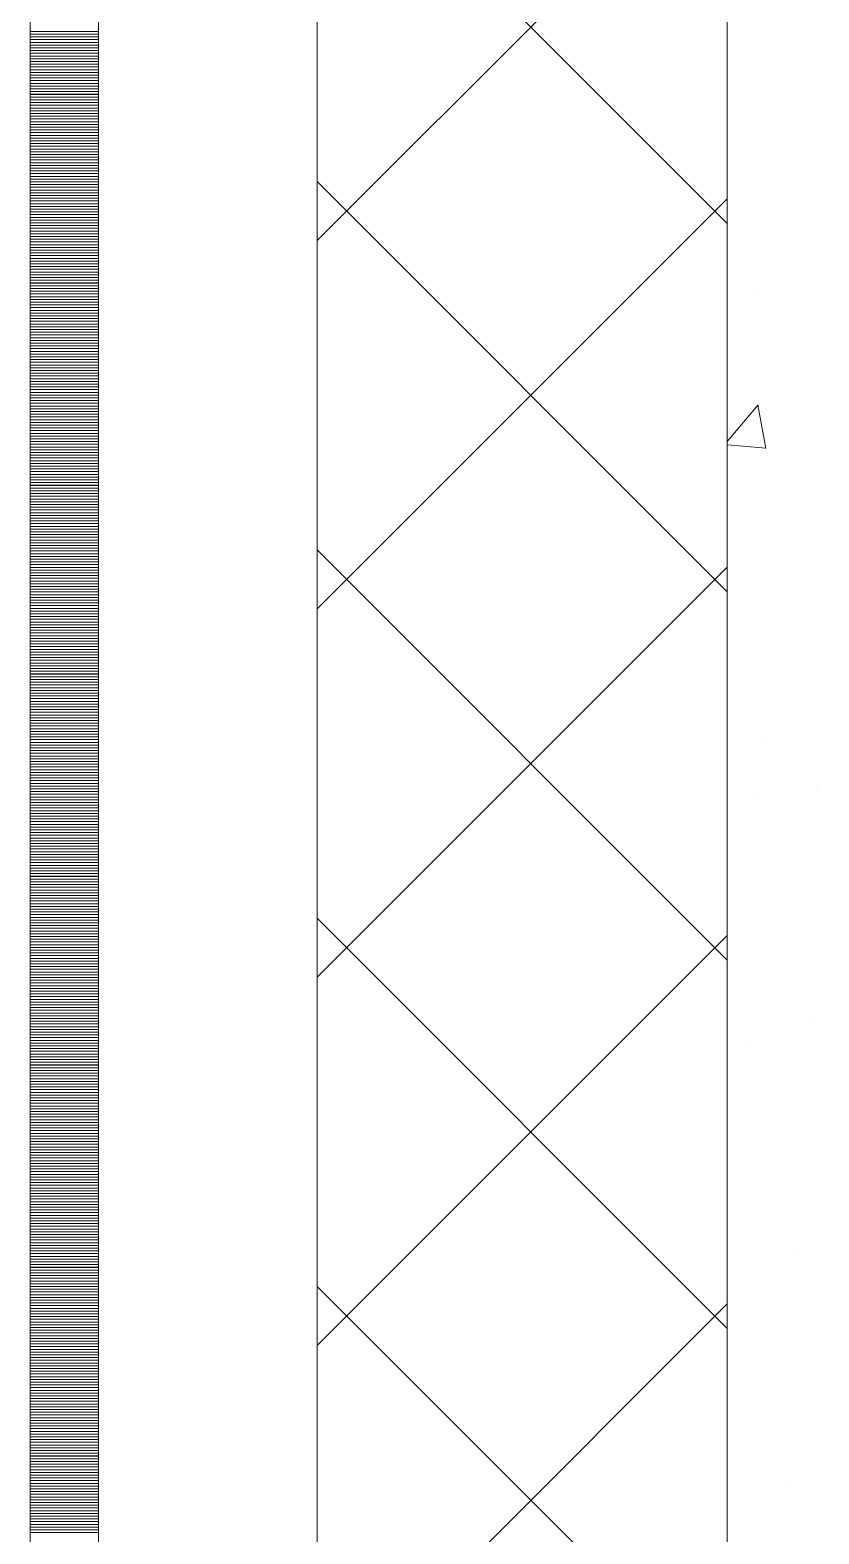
# Model space of a CAD drawing. Header units: millimetres. Extents: x 470010 to 1231400, y -134005 to 421770.
# Drawn here: x 806168 to 806456, y 169714 to 170264 of the extents above; entities that cross this region are included whole.
import ezdxf
from ezdxf.enums import TextEntityAlignment as Align

# ---------------------------------------------------------------- set-up
doc = ezdxf.new("R2010")
doc.units = ezdxf.units.MM
doc.linetypes.add('DASHED', pattern=[19.05, 12.7, -6.35])
doc.layers.get('Defpoints').update_dxf_attribs({"color": 140})
doc.layers.add('АР_Делит', color=120, linetype='Continuous', lineweight=0, plot=False)
for name, color, linetype, lineweight in [('АР_Стены ПЕНОблок', 52, 'Continuous', 20), ('АР_Тонкая', 254, 'Continuous', 5), ('АР_Утеплитель', 31, 'Continuous', 0), ('АР_Штриховка', 8, 'Continuous', 0)]:
    doc.layers.add(name, color=color, linetype=linetype, lineweight=lineweight)
doc.layers.add('РД_Оси_100', color=7, linetype='Continuous', lineweight=0, true_color=0x525252)
doc.styles.add('style1', font='ARIALN.TTF')

# ---------------------------------------------------------------- blocks, each defined once
blk = doc.blocks.new('СОШ_2200_АР_ОСИ_М100_28.05.24')
at = {"layer": 'АР_Делит', "color": 251, "linetype": 'DASHED', "true_color": 0x636466}
blk.add_lwpolyline([(114955, 135155), (114955, -355), (93595.036, -355), (93595.036, 13855), (94145, 13855), (94145, 68320), (66055, 68320), (66055, 13857.73), (83455, 13857.73), (83455, -355), (45245, -355), (45245, 13145), (44695, 13145), (44695, 26755), (45245, 26755), (45245, 68320), (20455, 68320), (20455, 26755), (27955, 26755), (27955, 13145), (-355, 13145), (-355, 100855)], dxfattribs=at)
blk = doc.blocks.new('A$C9108343f')
at = {"layer": 'АР_Стены ПЕНОблок', "color": 18, "linetype": 'Continuous', "lineweight": 20, "true_color": 0x000000}
blk.add_line((140704.09, 313879.49), (140704.09, 237679.49), dxfattribs=at)
at = {"layer": 'АР_Тонкая', "color": 18, "linetype": 'Continuous', "lineweight": 5, "true_color": 0x000000}
for p, q in [((140449.09, 313879.49), (140449.09, 237679.49)), ((140474.09, 313879.49), (140474.09, 237679.49)), ((140474.09, 237679.49), (140474.09, 313879.49)), ((140554.09, 237679.49), (140554.09, 313879.49))]:
    blk.add_line(p, q, dxfattribs=at)
at = {"layer": 'АР_Утеплитель', "color": 18, "linetype": 'Continuous', "lineweight": 0, "true_color": 0x000000}
for p, q in [((140554.09, 313879.49), (140554.09, 237679.49)), ((140704.09, 237679.49), (140704.09, 313879.49))]:
    blk.add_line(p, q, dxfattribs=at)
at = {"layer": 'АР_Штриховка', "color": 18, "linetype": 'Continuous', "lineweight": 0, "true_color": 0x000000}
for p, q in [((140704.09, 270560.04), (140554.09, 270710.04)), ((140554.09, 270553.75), (140704.09, 270703.75)), ((140449.09, 270630.24), (140474.09, 270630.24)), ((140449.09, 270629.24), (140474.09, 270629.24)), ((140449.09, 270628.24), (140474.09, 270628.24)), ((140449.09, 270627.24), (140474.09, 270627.24)), ((140449.09, 270626.24), (140474.09, 270626.24)), ((140449.09, 270625.24), (140474.09, 270625.24)), ((140449.09, 270624.24), (140474.09, 270624.24)), ((140449.09, 270623.24), (140474.09, 270623.24)), ((140449.09, 270622.24), (140474.09, 270622.24)), ((140449.09, 270621.24), (140474.09, 270621.24)), ((140449.09, 270620.24), (140474.09, 270620.24)), ((140449.09, 270619.24), (140474.09, 270619.24)), ((140449.09, 270618.24), (140474.09, 270618.24)), ((140449.09, 270617.24), (140474.09, 270617.24)), ((140449.09, 270616.24), (140474.09, 270616.24)), ((140449.09, 270615.24), (140474.09, 270615.24)), ((140449.09, 270614.24), (140474.09, 270614.24)), ((140449.09, 270613.24), (140474.09, 270613.24)), ((140449.09, 270612.24), (140474.09, 270612.24)), ((140449.09, 270611.24), (140474.09, 270611.24)), ((140449.09, 270610.24), (140474.09, 270610.24)), ((140449.09, 270609.24), (140474.09, 270609.24)), ((140449.09, 270608.24), (140474.09, 270608.24)), ((140449.09, 270607.24), (140474.09, 270607.24)), ((140449.09, 270606.24), (140474.09, 270606.24)), ((140449.09, 270605.24), (140474.09, 270605.24)), ((140449.09, 270604.24), (140474.09, 270604.24)), ((140449.09, 270603.24), (140474.09, 270603.24)), ((140449.09, 270602.24), (140474.09, 270602.24)), ((140449.09, 270601.24), (140474.09, 270601.24)), ((140449.09, 270600.24), (140474.09, 270600.24)), ((140449.09, 270599.24), (140474.09, 270599.24)), ((140449.09, 270598.24), (140474.09, 270598.24)), ((140449.09, 270597.24), (140474.09, 270597.24)), ((140449.09, 270596.24), (140474.09, 270596.24)), ((140449.09, 270595.24), (140474.09, 270595.24)), ((140449.09, 270594.24), (140474.09, 270594.24)), ((140449.09, 270593.24), (140474.09, 270593.24)), ((140449.09, 270592.24), (140474.09, 270592.24)), ((140449.09, 270591.24), (140474.09, 270591.24)), ((140449.09, 270590.24), (140474.09, 270590.24)), ((140449.09, 270589.24), (140474.09, 270589.24)), ((140449.09, 270588.24), (140474.09, 270588.24)), ((140449.09, 270587.24), (140474.09, 270587.24)), ((140449.09, 270586.24), (140474.09, 270586.24)), ((140449.09, 270585.24), (140474.09, 270585.24)), ((140449.09, 270584.24), (140474.09, 270584.24)), ((140449.09, 270583.24), (140474.09, 270583.24)), ((140449.09, 270582.24), (140474.09, 270582.24)), ((140449.09, 270581.24), (140474.09, 270581.24)), ((140449.09, 270580.24), (140474.09, 270580.24)), ((140449.09, 270579.24), (140474.09, 270579.24)), ((140449.09, 270578.24), (140474.09, 270578.24)), ((140449.09, 270577.24), (140474.09, 270577.24)), ((140449.09, 270576.24), (140474.09, 270576.24)), ((140449.09, 270575.24), (140474.09, 270575.24)), ((140449.09, 270574.24), (140474.09, 270574.24)), ((140449.09, 270573.24), (140474.09, 270573.24)), ((140704.09, 270425.34), (140554.09, 270575.34)), ((140449.09, 270572.24), (140474.09, 270572.24)), ((140449.09, 270571.24), (140474.09, 270571.24)), ((140449.09, 270570.24), (140474.09, 270570.24)), ((140449.09, 270569.24), (140474.09, 270569.24)), ((140449.09, 270568.24), (140474.09, 270568.24)), ((140449.09, 270567.24), (140474.09, 270567.24)), ((140554.09, 270419.05), (140704.09, 270569.05)), ((140449.09, 270566.24), (140474.09, 270566.24)), ((140449.09, 270565.24), (140474.09, 270565.24)), ((140449.09, 270564.24), (140474.09, 270564.24)), ((140449.09, 270563.24), (140474.09, 270563.24)), ((140449.09, 270562.24), (140474.09, 270562.24)), ((140449.09, 270561.24), (140474.09, 270561.24)), ((140449.09, 270560.24), (140474.09, 270560.24)), ((140449.09, 270559.24), (140474.09, 270559.24)), ((140449.09, 270558.24), (140474.09, 270558.24)), ((140449.09, 270557.24), (140474.09, 270557.24)), ((140449.09, 270556.24), (140474.09, 270556.24)), ((140449.09, 270555.24), (140474.09, 270555.24)), ((140449.09, 270554.24), (140474.09, 270554.24)), ((140449.09, 270553.24), (140474.09, 270553.24)), ((140449.09, 270552.24), (140474.09, 270552.24)), ((140449.09, 270551.24), (140474.09, 270551.24)), ((140449.09, 270550.24), (140474.09, 270550.24)), ((140449.09, 270549.24), (140474.09, 270549.24)), ((140449.09, 270548.24), (140474.09, 270548.24)), ((140449.09, 270547.24), (140474.09, 270547.24)), ((140449.09, 270546.24), (140474.09, 270546.24)), ((140449.09, 270545.24), (140474.09, 270545.24)), ((140449.09, 270544.24), (140474.09, 270544.24)), ((140449.09, 270543.24), (140474.09, 270543.24)), ((140449.09, 270542.24), (140474.09, 270542.24)), ((140449.09, 270541.24), (140474.09, 270541.24)), ((140449.09, 270540.24), (140474.09, 270540.24)), ((140449.09, 270539.24), (140474.09, 270539.24)), ((140449.09, 270538.24), (140474.09, 270538.24)), ((140449.09, 270537.24), (140474.09, 270537.24)), ((140449.09, 270536.24), (140474.09, 270536.24)), ((140449.09, 270535.24), (140474.09, 270535.24)), ((140449.09, 270534.24), (140474.09, 270534.24)), ((140713.98, 270534.49), (140713.98, 270534.49)), ((140449.09, 270533.24), (140474.09, 270533.24)), ((140449.09, 270532.24), (140474.09, 270532.24)), ((140449.09, 270531.24), (140474.09, 270531.24)), ((140449.09, 270530.24), (140474.09, 270530.24)), ((140449.09, 270529.24), (140474.09, 270529.24)), ((140449.09, 270528.24), (140474.09, 270528.24)), ((140449.09, 270527.24), (140474.09, 270527.24)), ((140449.09, 270526.24), (140474.09, 270526.24)), ((140449.09, 270525.24), (140474.09, 270525.24)), ((140449.09, 270524.24), (140474.09, 270524.24)), ((140449.09, 270523.24), (140474.09, 270523.24)), ((140449.09, 270522.24), (140474.09, 270522.24)), ((140449.09, 270521.24), (140474.09, 270521.24)), ((140449.09, 270520.24), (140474.09, 270520.24)), ((140449.09, 270519.24), (140474.09, 270519.24)), ((140449.09, 270518.24), (140474.09, 270518.24)), ((140449.09, 270517.24), (140474.09, 270517.24)), ((140449.09, 270516.24), (140474.09, 270516.24)), ((140449.09, 270515.24), (140474.09, 270515.24)), ((140449.09, 270514.24), (140474.09, 270514.24)), ((140449.09, 270513.24), (140474.09, 270513.24)), ((140449.09, 270512.24), (140474.09, 270512.24)), ((140449.09, 270511.24), (140474.09, 270511.24)), ((140449.09, 270510.24), (140474.09, 270510.24)), ((140449.09, 270509.24), (140474.09, 270509.24)), ((140449.09, 270508.24), (140474.09, 270508.24)), ((140449.09, 270507.24), (140474.09, 270507.24)), ((140449.09, 270506.24), (140474.09, 270506.24)), ((140449.09, 270505.24), (140474.09, 270505.24)), ((140449.09, 270504.24), (140474.09, 270504.24)), ((140449.09, 270503.24), (140474.09, 270503.24)), ((140449.09, 270502.24), (140474.09, 270502.24)), ((140449.09, 270501.24), (140474.09, 270501.24)), ((140449.09, 270500.24), (140474.09, 270500.24)), ((140449.09, 270499.24), (140474.09, 270499.24)), ((140449.09, 270498.24), (140474.09, 270498.24)), ((140449.09, 270497.24), (140474.09, 270497.24)), ((140449.09, 270496.24), (140474.09, 270496.24)), ((140449.09, 270495.24), (140474.09, 270495.24)), ((140449.09, 270494.24), (140474.09, 270494.24)), ((140449.09, 270493.24), (140474.09, 270493.24)), ((140449.09, 270492.24), (140474.09, 270492.24)), ((140449.09, 270491.24), (140474.09, 270491.24)), ((140449.09, 270490.24), (140474.09, 270490.24)), ((140704.09, 270480.25), (140715.4, 270493.72)), ((140718.16, 270477.76), (140715.22, 270493.68)), ((140449.09, 270489.24), (140474.09, 270489.24)), ((140449.09, 270488.24), (140474.09, 270488.24)), ((140449.09, 270487.24), (140474.09, 270487.24)), ((140449.09, 270486.24), (140474.09, 270486.24)), ((140449.09, 270485.24), (140474.09, 270485.24)), ((140449.09, 270484.24), (140474.09, 270484.24)), ((140449.09, 270483.24), (140474.09, 270483.24)), ((140449.09, 270482.24), (140474.09, 270482.24)), ((140449.09, 270481.24), (140474.09, 270481.24)), ((140449.09, 270480.24), (140474.09, 270480.24)), ((140449.09, 270479.24), (140474.09, 270479.24)), ((140704.09, 270479.04), (140718.33, 270477.79)), ((140449.09, 270478.24), (140474.09, 270478.24)), ((140449.09, 270477.24), (140474.09, 270477.24)), ((140449.09, 270476.24), (140474.09, 270476.24)), ((140449.09, 270475.24), (140474.09, 270475.24)), ((140449.09, 270474.24), (140474.09, 270474.24)), ((140449.09, 270473.24), (140474.09, 270473.24)), ((140449.09, 270472.24), (140474.09, 270472.24)), ((140449.09, 270471.24), (140474.09, 270471.24)), ((140449.09, 270470.24), (140474.09, 270470.24)), ((140449.09, 270469.24), (140474.09, 270469.24)), ((140449.09, 270468.24), (140474.09, 270468.24)), ((140449.09, 270467.24), (140474.09, 270467.24)), ((140449.09, 270466.24), (140474.09, 270466.24)), ((140449.09, 270465.24), (140474.09, 270465.24)), ((140449.09, 270464.24), (140474.09, 270464.24)), ((140449.09, 270463.24), (140474.09, 270463.24)), ((140449.09, 270462.24), (140474.09, 270462.24)), ((140449.09, 270461.24), (140474.09, 270461.24)), ((140449.09, 270460.24), (140474.09, 270460.24)), ((140449.09, 270459.24), (140474.09, 270459.24)), ((140449.09, 270458.24), (140474.09, 270458.24)), ((140449.09, 270457.24), (140474.09, 270457.24)), ((140449.09, 270456.24), (140474.09, 270456.24)), ((140449.09, 270455.24), (140474.09, 270455.24)), ((140449.09, 270454.24), (140474.09, 270454.24)), ((140449.09, 270453.24), (140474.09, 270453.24)), ((140449.09, 270452.24), (140474.09, 270452.24)), ((140449.09, 270451.24), (140474.09, 270451.24)), ((140449.09, 270450.24), (140474.09, 270450.24)), ((140449.09, 270449.24), (140474.09, 270449.24)), ((140449.09, 270448.24), (140474.09, 270448.24)), ((140449.09, 270447.24), (140474.09, 270447.24)), ((140449.09, 270446.24), (140474.09, 270446.24)), ((140449.09, 270445.24), (140474.09, 270445.24)), ((140449.09, 270444.24), (140474.09, 270444.24)), ((140449.09, 270443.24), (140474.09, 270443.24)), ((140449.09, 270442.24), (140474.09, 270442.24)), ((140449.09, 270441.24), (140474.09, 270441.24)), ((140704.09, 270290.63), (140554.09, 270440.63)), ((140449.09, 270440.24), (140474.09, 270440.24)), ((140449.09, 270439.24), (140474.09, 270439.24)), ((140449.09, 270438.24), (140474.09, 270438.24)), ((140449.09, 270437.24), (140474.09, 270437.24)), ((140449.09, 270436.24), (140474.09, 270436.24)), ((140449.09, 270435.24), (140474.09, 270435.24)), ((140449.09, 270434.24), (140474.09, 270434.24)), ((140449.09, 270433.24), (140474.09, 270433.24)), ((140449.09, 270432.24), (140474.09, 270432.24)), ((140449.09, 270431.24), (140474.09, 270431.24)), ((140449.09, 270430.24), (140474.09, 270430.24)), ((140554.09, 270284.35), (140704.09, 270434.35)), ((140449.09, 270429.24), (140474.09, 270429.24)), ((140449.09, 270428.24), (140474.09, 270428.24)), ((140449.09, 270427.24), (140474.09, 270427.24)), ((140449.09, 270426.24), (140474.09, 270426.24)), ((140449.09, 270425.24), (140474.09, 270425.24)), ((140449.09, 270424.24), (140474.09, 270424.24)), ((140449.09, 270423.24), (140474.09, 270423.24)), ((140449.09, 270422.24), (140474.09, 270422.24)), ((140449.09, 270421.24), (140474.09, 270421.24)), ((140449.09, 270420.24), (140474.09, 270420.24)), ((140449.09, 270419.24), (140474.09, 270419.24)), ((140449.09, 270418.24), (140474.09, 270418.24)), ((140449.09, 270417.24), (140474.09, 270417.24)), ((140449.09, 270416.24), (140474.09, 270416.24)), ((140449.09, 270415.24), (140474.09, 270415.24)), ((140449.09, 270414.24), (140474.09, 270414.24)), ((140449.09, 270413.24), (140474.09, 270413.24)), ((140449.09, 270412.24), (140474.09, 270412.24)), ((140449.09, 270411.24), (140474.09, 270411.24)), ((140449.09, 270410.24), (140474.09, 270410.24)), ((140449.09, 270409.24), (140474.09, 270409.24)), ((140449.09, 270408.24), (140474.09, 270408.24)), ((140449.09, 270407.24), (140474.09, 270407.24)), ((140449.09, 270406.24), (140474.09, 270406.24)), ((140449.09, 270405.24), (140474.09, 270405.24)), ((140449.09, 270404.24), (140474.09, 270404.24)), ((140449.09, 270403.24), (140474.09, 270403.24)), ((140449.09, 270402.24), (140474.09, 270402.24)), ((140449.09, 270401.24), (140474.09, 270401.24)), ((140449.09, 270400.24), (140474.09, 270400.24)), ((140449.09, 270399.24), (140474.09, 270399.24)), ((140449.09, 270398.24), (140474.09, 270398.24)), ((140449.09, 270397.24), (140474.09, 270397.24)), ((140449.09, 270396.24), (140474.09, 270396.24)), ((140449.09, 270395.24), (140474.09, 270395.24)), ((140449.09, 270394.24), (140474.09, 270394.24)), ((140449.09, 270393.24), (140474.09, 270393.24)), ((140449.09, 270392.24), (140474.09, 270392.24)), ((140449.09, 270391.24), (140474.09, 270391.24)), ((140449.09, 270390.24), (140474.09, 270390.24)), ((140449.09, 270389.24), (140474.09, 270389.24)), ((140449.09, 270388.24), (140474.09, 270388.24)), ((140449.09, 270387.24), (140474.09, 270387.24)), ((140449.09, 270386.24), (140474.09, 270386.24)), ((140449.09, 270385.24), (140474.09, 270385.24)), ((140449.09, 270384.24), (140474.09, 270384.24)), ((140449.09, 270383.24), (140474.09, 270383.24)), ((140449.09, 270382.24), (140474.09, 270382.24)), ((140449.09, 270381.24), (140474.09, 270381.24)), ((140449.09, 270380.24), (140474.09, 270380.24)), ((140449.09, 270379.24), (140474.09, 270379.24)), ((140449.09, 270378.24), (140474.09, 270378.24)), ((140449.09, 270377.24), (140474.09, 270377.24)), ((140449.09, 270376.24), (140474.09, 270376.24)), ((140449.09, 270375.24), (140474.09, 270375.24)), ((140449.09, 270374.24), (140474.09, 270374.24)), ((140449.09, 270373.24), (140474.09, 270373.24)), ((140449.09, 270372.24), (140474.09, 270372.24)), ((140449.09, 270371.24), (140474.09, 270371.24)), ((140449.09, 270370.24), (140474.09, 270370.24)), ((140449.09, 270369.24), (140474.09, 270369.24)), ((140718.07, 270370.58), (140718.07, 270370.58)), ((140449.09, 270368.24), (140474.09, 270368.24)), ((140449.09, 270367.24), (140474.09, 270367.24)), ((140449.09, 270366.24), (140474.09, 270366.24)), ((140449.09, 270365.24), (140474.09, 270365.24)), ((140449.09, 270364.24), (140474.09, 270364.24)), ((140449.09, 270363.24), (140474.09, 270363.24)), ((140449.09, 270362.24), (140474.09, 270362.24)), ((140449.09, 270361.24), (140474.09, 270361.24)), ((140449.09, 270360.24), (140474.09, 270360.24)), ((140449.09, 270359.24), (140474.09, 270359.24)), ((140449.09, 270358.24), (140474.09, 270358.24)), ((140449.09, 270357.24), (140474.09, 270357.24)), ((140449.09, 270356.24), (140474.09, 270356.24)), ((140449.09, 270355.24), (140474.09, 270355.24)), ((140449.09, 270354.24), (140474.09, 270354.24)), ((140449.09, 270353.24), (140474.09, 270353.24)), ((140736.79, 270353.72), (140736.79, 270353.72)), ((140449.09, 270352.24), (140474.09, 270352.24)), ((140449.09, 270351.24), (140474.09, 270351.24)), ((140449.09, 270350.24), (140474.09, 270350.24)), ((140449.09, 270349.24), (140474.09, 270349.24)), ((140449.09, 270348.24), (140474.09, 270348.24)), ((140449.09, 270347.24), (140474.09, 270347.24)), ((140713.51, 270350.82), (140713.51, 270350.82)), ((140449.09, 270346.24), (140474.09, 270346.24)), ((140449.09, 270345.24), (140474.09, 270345.24)), ((140449.09, 270344.24), (140474.09, 270344.24)), ((140449.09, 270343.24), (140474.09, 270343.24)), ((140449.09, 270342.24), (140474.09, 270342.24)), ((140449.09, 270341.24), (140474.09, 270341.24)), ((140449.09, 270340.24), (140474.09, 270340.24)), ((140449.09, 270339.24), (140474.09, 270339.24)), ((140449.09, 270338.24), (140474.09, 270338.24)), ((140449.09, 270337.24), (140474.09, 270337.24)), ((140449.09, 270336.24), (140474.09, 270336.24)), ((140449.09, 270335.24), (140474.09, 270335.24)), ((140449.09, 270334.24), (140474.09, 270334.24)), ((140449.09, 270333.24), (140474.09, 270333.24)), ((140449.09, 270332.24), (140474.09, 270332.24)), ((140449.09, 270331.24), (140474.09, 270331.24)), ((140449.09, 270330.24), (140474.09, 270330.24)), ((140449.09, 270329.24), (140474.09, 270329.24)), ((140449.09, 270328.24), (140474.09, 270328.24)), ((140449.09, 270327.24), (140474.09, 270327.24)), ((140449.09, 270326.24), (140474.09, 270326.24)), ((140449.09, 270325.24), (140474.09, 270325.24)), ((140449.09, 270324.24), (140474.09, 270324.24)), ((140449.09, 270323.24), (140474.09, 270323.24)), ((140449.09, 270322.24), (140474.09, 270322.24)), ((140449.09, 270321.24), (140474.09, 270321.24)), ((140449.09, 270320.24), (140474.09, 270320.24)), ((140449.09, 270319.24), (140474.09, 270319.24)), ((140449.09, 270318.24), (140474.09, 270318.24)), ((140449.09, 270317.24), (140474.09, 270317.24)), ((140449.09, 270316.24), (140474.09, 270316.24)), ((140449.09, 270315.24), (140474.09, 270315.24)), ((140449.09, 270314.24), (140474.09, 270314.24)), ((140449.09, 270313.24), (140474.09, 270313.24)), ((140449.09, 270312.24), (140474.09, 270312.24)), ((140449.09, 270311.24), (140474.09, 270311.24)), ((140449.09, 270310.24), (140474.09, 270310.24)), ((140449.09, 270309.24), (140474.09, 270309.24)), ((140449.09, 270308.24), (140474.09, 270308.24)), ((140449.09, 270307.24), (140474.09, 270307.24)), ((140449.09, 270306.24), (140474.09, 270306.24)), ((140449.09, 270305.24), (140474.09, 270305.24)), ((140449.09, 270304.24), (140474.09, 270304.24)), ((140449.09, 270303.24), (140474.09, 270303.24)), ((140704.09, 270155.93), (140554.09, 270305.93)), ((140449.09, 270302.24), (140474.09, 270302.24)), ((140449.09, 270301.24), (140474.09, 270301.24)), ((140449.09, 270300.24), (140474.09, 270300.24)), ((140449.09, 270299.24), (140474.09, 270299.24)), ((140449.09, 270298.24), (140474.09, 270298.24)), ((140554.09, 270149.64), (140704.09, 270299.64)), ((140449.09, 270297.24), (140474.09, 270297.24)), ((140449.09, 270296.24), (140474.09, 270296.24)), ((140449.09, 270295.24), (140474.09, 270295.24)), ((140449.09, 270294.24), (140474.09, 270294.24)), ((140449.09, 270293.24), (140474.09, 270293.24)), ((140449.09, 270292.24), (140474.09, 270292.24)), ((140449.09, 270291.24), (140474.09, 270291.24)), ((140449.09, 270290.24), (140474.09, 270290.24)), ((140449.09, 270289.24), (140474.09, 270289.24)), ((140449.09, 270288.24), (140474.09, 270288.24)), ((140449.09, 270287.24), (140474.09, 270287.24)), ((140449.09, 270286.24), (140474.09, 270286.24)), ((140449.09, 270285.24), (140474.09, 270285.24)), ((140449.09, 270284.24), (140474.09, 270284.24)), ((140449.09, 270283.24), (140474.09, 270283.24)), ((140449.09, 270282.24), (140474.09, 270282.24)), ((140449.09, 270281.24), (140474.09, 270281.24)), ((140449.09, 270280.24), (140474.09, 270280.24)), ((140449.09, 270279.24), (140474.09, 270279.24)), ((140449.09, 270278.24), (140474.09, 270278.24)), ((140449.09, 270277.24), (140474.09, 270277.24)), ((140449.09, 270276.24), (140474.09, 270276.24)), ((140449.09, 270275.24), (140474.09, 270275.24)), ((140449.09, 270274.24), (140474.09, 270274.24)), ((140449.09, 270273.24), (140474.09, 270273.24)), ((140449.09, 270272.24), (140474.09, 270272.24)), ((140449.09, 270271.24), (140474.09, 270271.24)), ((140449.09, 270270.24), (140474.09, 270270.24)), ((140449.09, 270269.24), (140474.09, 270269.24)), ((140449.09, 270268.24), (140474.09, 270268.24)), ((140449.09, 270267.24), (140474.09, 270267.24)), ((140449.09, 270266.24), (140474.09, 270266.24)), ((140449.09, 270265.24), (140474.09, 270265.24)), ((140733.7, 270269.16), (140733.7, 270269.16)), ((140449.09, 270264.24), (140474.09, 270264.24)), ((140449.09, 270263.24), (140474.09, 270263.24)), ((140449.09, 270262.24), (140474.09, 270262.24)), ((140449.09, 270261.24), (140474.09, 270261.24)), ((140449.09, 270260.24), (140474.09, 270260.24)), ((140449.09, 270259.24), (140474.09, 270259.24)), ((140710.27, 270259.01), (140710.27, 270259.01)), ((140449.09, 270258.24), (140474.09, 270258.24)), ((140449.09, 270257.24), (140474.09, 270257.24)), ((140449.09, 270256.24), (140474.09, 270256.24)), ((140449.09, 270255.24), (140474.09, 270255.24)), ((140449.09, 270254.24), (140474.09, 270254.24)), ((140449.09, 270253.24), (140474.09, 270253.24)), ((140449.09, 270252.24), (140474.09, 270252.24)), ((140449.09, 270251.24), (140474.09, 270251.24)), ((140449.09, 270250.24), (140474.09, 270250.24)), ((140449.09, 270249.24), (140474.09, 270249.24)), ((140449.09, 270248.24), (140474.09, 270248.24)), ((140449.09, 270247.24), (140474.09, 270247.24)), ((140449.09, 270246.24), (140474.09, 270246.24)), ((140449.09, 270245.24), (140474.09, 270245.24)), ((140449.09, 270244.24), (140474.09, 270244.24)), ((140449.09, 270243.24), (140474.09, 270243.24)), ((140449.09, 270242.24), (140474.09, 270242.24)), ((140449.09, 270241.24), (140474.09, 270241.24)), ((140449.09, 270240.24), (140474.09, 270240.24)), ((140449.09, 270239.24), (140474.09, 270239.24)), ((140449.09, 270238.24), (140474.09, 270238.24)), ((140449.09, 270237.24), (140474.09, 270237.24)), ((140449.09, 270236.24), (140474.09, 270236.24)), ((140449.09, 270235.24), (140474.09, 270235.24)), ((140449.09, 270234.24), (140474.09, 270234.24)), ((140449.09, 270233.24), (140474.09, 270233.24)), ((140449.09, 270232.24), (140474.09, 270232.24)), ((140449.09, 270231.24), (140474.09, 270231.24)), ((140449.09, 270230.24), (140474.09, 270230.24)), ((140449.09, 270229.24), (140474.09, 270229.24)), ((140449.09, 270228.24), (140474.09, 270228.24)), ((140449.09, 270227.24), (140474.09, 270227.24)), ((140449.09, 270226.24), (140474.09, 270226.24)), ((140449.09, 270225.24), (140474.09, 270225.24)), ((140449.09, 270224.24), (140474.09, 270224.24)), ((140449.09, 270223.24), (140474.09, 270223.24)), ((140449.09, 270222.24), (140474.09, 270222.24)), ((140449.09, 270221.24), (140474.09, 270221.24)), ((140449.09, 270220.24), (140474.09, 270220.24)), ((140449.09, 270219.24), (140474.09, 270219.24)), ((140449.09, 270218.24), (140474.09, 270218.24)), ((140449.09, 270217.24), (140474.09, 270217.24)), ((140449.09, 270216.24), (140474.09, 270216.24)), ((140449.09, 270215.24), (140474.09, 270215.24)), ((140449.09, 270214.24), (140474.09, 270214.24)), ((140449.09, 270213.24), (140474.09, 270213.24)), ((140449.09, 270212.24), (140474.09, 270212.24)), ((140449.09, 270211.24), (140474.09, 270211.24)), ((140449.09, 270210.24), (140474.09, 270210.24)), ((140449.09, 270209.24), (140474.09, 270209.24)), ((140449.09, 270208.24), (140474.09, 270208.24)), ((140449.09, 270207.24), (140474.09, 270207.24)), ((140449.09, 270206.24), (140474.09, 270206.24)), ((140449.09, 270205.24), (140474.09, 270205.24)), ((140449.09, 270204.24), (140474.09, 270204.24)), ((140449.09, 270203.24), (140474.09, 270203.24)), ((140449.09, 270202.24), (140474.09, 270202.24)), ((140449.09, 270201.24), (140474.09, 270201.24)), ((140449.09, 270200.24), (140474.09, 270200.24)), ((140449.09, 270199.24), (140474.09, 270199.24)), ((140449.09, 270198.24), (140474.09, 270198.24)), ((140449.09, 270197.24), (140474.09, 270197.24)), ((140449.09, 270196.24), (140474.09, 270196.24)), ((140449.09, 270195.24), (140474.09, 270195.24)), ((140449.09, 270194.24), (140474.09, 270194.24)), ((140449.09, 270193.24), (140474.09, 270193.24)), ((140449.09, 270192.24), (140474.09, 270192.24)), ((140449.09, 270191.24), (140474.09, 270191.24)), ((140449.09, 270190.24), (140474.09, 270190.24)), ((140449.09, 270189.24), (140474.09, 270189.24)), ((140449.09, 270188.24), (140474.09, 270188.24)), ((140449.09, 270187.24), (140474.09, 270187.24)), ((140449.09, 270186.24), (140474.09, 270186.24)), ((140449.09, 270185.24), (140474.09, 270185.24)), ((140449.09, 270184.24), (140474.09, 270184.24)), ((140449.09, 270183.24), (140474.09, 270183.24)), ((140449.09, 270182.24), (140474.09, 270182.24)), ((140730.61, 270184.61), (140730.61, 270184.61)), ((140449.09, 270181.24), (140474.09, 270181.24)), ((140449.09, 270180.24), (140474.09, 270180.24)), ((140449.09, 270179.24), (140474.09, 270179.24)), ((140449.09, 270178.24), (140474.09, 270178.24)), ((140449.09, 270177.24), (140474.09, 270177.24)), ((140449.09, 270176.24), (140474.09, 270176.24)), ((140449.09, 270175.24), (140474.09, 270175.24)), ((140449.09, 270174.24), (140474.09, 270174.24)), ((140449.09, 270173.24), (140474.09, 270173.24)), ((140449.09, 270172.24), (140474.09, 270172.24)), ((140449.09, 270171.24), (140474.09, 270171.24)), ((140704.09, 270021.23), (140554.09, 270171.23)), ((140449.09, 270170.24), (140474.09, 270170.24)), ((140449.09, 270169.24), (140474.09, 270169.24)), ((140449.09, 270168.24), (140474.09, 270168.24)), ((140449.09, 270167.24), (140474.09, 270167.24)), ((140449.09, 270166.24), (140474.09, 270166.24)), ((140449.09, 270165.24), (140474.09, 270165.24)), ((140449.09, 270164.24), (140474.09, 270164.24)), ((140449.09, 270163.24), (140474.09, 270163.24)), ((140449.09, 270162.24), (140474.09, 270162.24)), ((140449.09, 270161.24), (140474.09, 270161.24)), ((140449.09, 270160.24), (140474.09, 270160.24)), ((140554.09, 270014.94), (140704.09, 270164.94)), ((140449.09, 270159.24), (140474.09, 270159.24)), ((140449.09, 270158.24), (140474.09, 270158.24)), ((140449.09, 270157.24), (140474.09, 270157.24)), ((140449.09, 270156.24), (140474.09, 270156.24)), ((140449.09, 270155.24), (140474.09, 270155.24)), ((140449.09, 270154.24), (140474.09, 270154.24)), ((140449.09, 270153.24), (140474.09, 270153.24)), ((140449.09, 270152.24), (140474.09, 270152.24)), ((140449.09, 270151.24), (140474.09, 270151.24)), ((140449.09, 270150.24), (140474.09, 270150.24)), ((140449.09, 270149.24), (140474.09, 270149.24)), ((140449.09, 270148.24), (140474.09, 270148.24)), ((140449.09, 270147.24), (140474.09, 270147.24)), ((140449.09, 270146.24), (140474.09, 270146.24)), ((140449.09, 270145.24), (140474.09, 270145.24)), ((140449.09, 270144.24), (140474.09, 270144.24)), ((140449.09, 270143.24), (140474.09, 270143.24)), ((140449.09, 270142.24), (140474.09, 270142.24)), ((140449.09, 270141.24), (140474.09, 270141.24)), ((140449.09, 270140.24), (140474.09, 270140.24)), ((140449.09, 270139.24), (140474.09, 270139.24)), ((140449.09, 270138.24), (140474.09, 270138.24)), ((140449.09, 270137.24), (140474.09, 270137.24)), ((140449.09, 270136.24), (140474.09, 270136.24)), ((140449.09, 270135.24), (140474.09, 270135.24)), ((140449.09, 270134.24), (140474.09, 270134.24)), ((140449.09, 270133.24), (140474.09, 270133.24)), ((140449.09, 270132.24), (140474.09, 270132.24)), ((140449.09, 270131.24), (140474.09, 270131.24)), ((140449.09, 270130.24), (140474.09, 270130.24)), ((140449.09, 270129.24), (140474.09, 270129.24)), ((140449.09, 270128.24), (140474.09, 270128.24)), ((140449.09, 270127.24), (140474.09, 270127.24)), ((140449.09, 270126.24), (140474.09, 270126.24)), ((140449.09, 270125.24), (140474.09, 270125.24)), ((140449.09, 270124.24), (140474.09, 270124.24)), ((140449.09, 270123.24), (140474.09, 270123.24)), ((140449.09, 270122.24), (140474.09, 270122.24)), ((140449.09, 270121.24), (140474.09, 270121.24)), ((140449.09, 270120.24), (140474.09, 270120.24)), ((140449.09, 270119.24), (140474.09, 270119.24)), ((140449.09, 270118.24), (140474.09, 270118.24)), ((140449.09, 270117.24), (140474.09, 270117.24)), ((140449.09, 270116.24), (140474.09, 270116.24)), ((140449.09, 270115.24), (140474.09, 270115.24)), ((140449.09, 270114.24), (140474.09, 270114.24)), ((140449.09, 270113.24), (140474.09, 270113.24)), ((140449.09, 270112.24), (140474.09, 270112.24)), ((140449.09, 270111.24), (140474.09, 270111.24)), ((140449.09, 270110.24), (140474.09, 270110.24)), ((140449.09, 270109.24), (140474.09, 270109.24)), ((140449.09, 270108.24), (140474.09, 270108.24)), ((140449.09, 270107.24), (140474.09, 270107.24)), ((140449.09, 270106.24), (140474.09, 270106.24)), ((140449.09, 270105.24), (140474.09, 270105.24)), ((140449.09, 270104.24), (140474.09, 270104.24)), ((140449.09, 270103.24), (140474.09, 270103.24)), ((140449.09, 270102.24), (140474.09, 270102.24)), ((140449.09, 270101.24), (140474.09, 270101.24)), ((140449.09, 270100.24), (140474.09, 270100.24)), ((140727.52, 270100.05), (140727.52, 270100.05)), ((140449.09, 270099.24), (140474.09, 270099.24)), ((140449.09, 270098.24), (140474.09, 270098.24)), ((140449.09, 270097.24), (140474.09, 270097.24)), ((140449.09, 270096.24), (140474.09, 270096.24)), ((140449.09, 270095.24), (140474.09, 270095.24)), ((140449.09, 270094.24), (140474.09, 270094.24)), ((140449.09, 270093.24), (140474.09, 270093.24)), ((140449.09, 270092.24), (140474.09, 270092.24)), ((140449.09, 270091.24), (140474.09, 270091.24)), ((140449.09, 270090.24), (140474.09, 270090.24)), ((140449.09, 270089.24), (140474.09, 270089.24)), ((140449.09, 270088.24), (140474.09, 270088.24)), ((140449.09, 270087.24), (140474.09, 270087.24)), ((140449.09, 270086.24), (140474.09, 270086.24)), ((140449.09, 270085.24), (140474.09, 270085.24)), ((140449.09, 270084.24), (140474.09, 270084.24)), ((140449.09, 270083.24), (140474.09, 270083.24)), ((140449.09, 270082.24), (140474.09, 270082.24)), ((140449.09, 270081.24), (140474.09, 270081.24))]:
    blk.add_line(p, q, dxfattribs=at)
at = {"layer": 'РД_Оси_100'}
blk.add_blockref('СОШ_2200_АР_ОСИ_М100_28.05.24', (140804.09, 223079.49), dxfattribs=at)
at = {"layer": 'Defpoints', "color": 18, "true_color": 0x000000, "style": 'style1'}
for p in [(143949.34, 316089.12), (143974.98, 281639.5), (143890.4, 273244.71), (143839.99, 264276.81), (143967.75, 254892.38), (12251.96, 104178.14), (12382.58, 96023.14)]:
    blk.add_attdef('АР-ПОМЕЩЕНИЕ:НАИМЕНОВАНИЕ', text='', height=100, dxfattribs=at).set_placement(p, align=Align.MIDDLE)
at = {"layer": 'Defpoints', "color": 18, "true_color": 0x000000, "style": 'style1', "flags": 8}
for p in [(143951.3, 279099.09), (143848.34, 269251.11), (143875.33, 260094.25), (144049.74, 250824.7), (163419.28, 238153.36), (155897.46, 237965.97), (183037.2, 237965.97), (143342.94, 237876.19)]:
    blk.add_attdef('АР-ПОМЕЩЕНИЕ:НАИМЕНОВАНИЕ', text='', height=100, dxfattribs=at).set_placement(p, align=Align.MIDDLE)

msp = doc.modelspace()

# ---------------------------------------------------------------- linework, layer by layer
at = {"layer": 'АР_Стены ПЕНОблок', "color": 18, "linetype": 'Continuous', "lineweight": 20, "true_color": 0x000000}
msp.add_line((806422.706, 213513.251), (806422.706, 137313.251), dxfattribs=at)
at = {"layer": 'АР_Тонкая', "color": 18, "linetype": 'Continuous', "lineweight": 5, "true_color": 0x000000}
for p, q in [((806167.706, 213513.251), (806167.706, 137313.251)), ((806192.706, 213513.251), (806192.706, 137313.251)), ((806192.706, 137313.251), (806192.706, 213513.251)), ((806272.706, 137313.251), (806272.706, 213513.251))]:
    msp.add_line(p, q, dxfattribs=at)
at = {"layer": 'АР_Утеплитель', "color": 18, "linetype": 'Continuous', "lineweight": 0, "true_color": 0x000000}
for p, q in [((806272.706, 213513.251), (806272.706, 137313.251)), ((806422.706, 137313.251), (806422.706, 213513.251))]:
    msp.add_line(p, q, dxfattribs=at)
at = {"layer": 'АР_Штриховка', "color": 18, "linetype": 'Continuous', "lineweight": 0, "true_color": 0x000000}
for p, q in [((806422.706, 170193.8), (806272.706, 170343.8)), ((806272.706, 170187.513), (806422.706, 170337.513)), ((806167.706, 170264), (806192.706, 170264)), ((806167.706, 170263), (806192.706, 170263)), ((806167.706, 170262), (806192.706, 170262)), ((806167.706, 170261), (806192.706, 170261)), ((806167.706, 170260), (806192.706, 170260)), ((806167.706, 170259), (806192.706, 170259)), ((806167.706, 170258), (806192.706, 170258)), ((806167.706, 170257), (806192.706, 170257)), ((806167.706, 170256), (806192.706, 170256)), ((806167.706, 170255), (806192.706, 170255)), ((806167.706, 170254), (806192.706, 170254)), ((806167.706, 170253), (806192.706, 170253)), ((806167.706, 170252), (806192.706, 170252)), ((806167.706, 170251), (806192.706, 170251)), ((806167.706, 170250), (806192.706, 170250)), ((806167.706, 170249), (806192.706, 170249)), ((806167.706, 170248), (806192.706, 170248)), ((806167.706, 170247), (806192.706, 170247)), ((806167.706, 170246), (806192.706, 170246)), ((806167.706, 170245), (806192.706, 170245)), ((806167.706, 170244), (806192.706, 170244)), ((806167.706, 170243), (806192.706, 170243)), ((806167.706, 170242), (806192.706, 170242)), ((806167.706, 170241), (806192.706, 170241)), ((806167.706, 170240), (806192.706, 170240)), ((806167.706, 170239), (806192.706, 170239)), ((806167.706, 170238), (806192.706, 170238)), ((806167.706, 170237), (806192.706, 170237)), ((806167.706, 170236), (806192.706, 170236)), ((806167.706, 170235), (806192.706, 170235)), ((806167.706, 170234), (806192.706, 170234)), ((806167.706, 170233), (806192.706, 170233)), ((806167.706, 170232), (806192.706, 170232)), ((806167.706, 170231), (806192.706, 170231)), ((806167.706, 170230), (806192.706, 170230)), ((806167.706, 170229), (806192.706, 170229)), ((806167.706, 170228), (806192.706, 170228)), ((806167.706, 170227), (806192.706, 170227)), ((806167.706, 170226), (806192.706, 170226)), ((806167.706, 170225), (806192.706, 170225)), ((806167.706, 170224), (806192.706, 170224)), ((806167.706, 170223), (806192.706, 170223)), ((806167.706, 170222), (806192.706, 170222)), ((806167.706, 170221), (806192.706, 170221)), ((806167.706, 170220), (806192.706, 170220)), ((806167.706, 170219), (806192.706, 170219)), ((806167.706, 170218), (806192.706, 170218)), ((806167.706, 170217), (806192.706, 170217)), ((806167.706, 170216), (806192.706, 170216)), ((806167.706, 170215), (806192.706, 170215)), ((806167.706, 170214), (806192.706, 170214)), ((806167.706, 170213), (806192.706, 170213)), ((806167.706, 170212), (806192.706, 170212)), ((806167.706, 170211), (806192.706, 170211)), ((806167.706, 170210), (806192.706, 170210)), ((806167.706, 170209), (806192.706, 170209)), ((806422.706, 170059.096), (806272.706, 170209.096)), ((806167.706, 170208), (806192.706, 170208)), ((806167.706, 170207), (806192.706, 170207)), ((806167.706, 170206), (806192.706, 170206)), ((806167.706, 170205), (806192.706, 170205)), ((806167.706, 170204), (806192.706, 170204)), ((806167.706, 170203), (806192.706, 170203)), ((806167.706, 170202), (806192.706, 170202)), ((806167.706, 170201), (806192.706, 170201)), ((806167.706, 170200), (806192.706, 170200)), ((806167.706, 170199), (806192.706, 170199)), ((806167.706, 170198), (806192.706, 170198)), ((806272.706, 170052.809), (806422.706, 170202.809)), ((806167.706, 170197), (806192.706, 170197)), ((806167.706, 170196), (806192.706, 170196)), ((806167.706, 170195), (806192.706, 170195)), ((806167.706, 170194), (806192.706, 170194)), ((806167.706, 170193), (806192.706, 170193)), ((806167.706, 170192), (806192.706, 170192)), ((806167.706, 170191), (806192.706, 170191)), ((806167.706, 170190), (806192.706, 170190)), ((806167.706, 170189), (806192.706, 170189)), ((806167.706, 170188), (806192.706, 170188)), ((806167.706, 170187), (806192.706, 170187)), ((806167.706, 170186), (806192.706, 170186)), ((806167.706, 170185), (806192.706, 170185)), ((806167.706, 170184), (806192.706, 170184)), ((806167.706, 170183), (806192.706, 170183)), ((806167.706, 170182), (806192.706, 170182)), ((806167.706, 170181), (806192.706, 170181)), ((806167.706, 170180), (806192.706, 170180)), ((806167.706, 170179), (806192.706, 170179)), ((806167.706, 170178), (806192.706, 170178)), ((806167.706, 170177), (806192.706, 170177)), ((806167.706, 170176), (806192.706, 170176)), ((806167.706, 170175), (806192.706, 170175)), ((806167.706, 170174), (806192.706, 170174)), ((806167.706, 170173), (806192.706, 170173)), ((806167.706, 170172), (806192.706, 170172)), ((806167.706, 170171), (806192.706, 170171)), ((806167.706, 170170), (806192.706, 170170)), ((806167.706, 170169), (806192.706, 170169)), ((806167.706, 170168), (806192.706, 170168)), ((806167.706, 170167), (806192.706, 170167)), ((806167.706, 170166), (806192.706, 170166)), ((806167.706, 170165), (806192.706, 170165)), ((806167.706, 170164), (806192.706, 170164)), ((806167.706, 170163), (806192.706, 170163)), ((806167.706, 170162), (806192.706, 170162)), ((806167.706, 170161), (806192.706, 170161)), ((806167.706, 170160), (806192.706, 170160)), ((806167.706, 170159), (806192.706, 170159)), ((806167.706, 170158), (806192.706, 170158)), ((806167.706, 170157), (806192.706, 170157)), ((806167.706, 170156), (806192.706, 170156)), ((806167.706, 170155), (806192.706, 170155)), ((806167.706, 170154), (806192.706, 170154)), ((806167.706, 170153), (806192.706, 170153)), ((806167.706, 170152), (806192.706, 170152)), ((806167.706, 170151), (806192.706, 170151)), ((806167.706, 170150), (806192.706, 170150)), ((806167.706, 170149), (806192.706, 170149)), ((806167.706, 170148), (806192.706, 170148)), ((806167.706, 170147), (806192.706, 170147)), ((806167.706, 170146), (806192.706, 170146)), ((806167.706, 170145), (806192.706, 170145)), ((806167.706, 170144), (806192.706, 170144)), ((806167.706, 170143), (806192.706, 170143)), ((806167.706, 170142), (806192.706, 170142)), ((806167.706, 170141), (806192.706, 170141)), ((806167.706, 170140), (806192.706, 170140)), ((806167.706, 170139), (806192.706, 170139)), ((806167.706, 170138), (806192.706, 170138)), ((806167.706, 170137), (806192.706, 170137)), ((806167.706, 170136), (806192.706, 170136)), ((806167.706, 170135), (806192.706, 170135)), ((806167.706, 170134), (806192.706, 170134)), ((806167.706, 170133), (806192.706, 170133)), ((806167.706, 170132), (806192.706, 170132)), ((806167.706, 170131), (806192.706, 170131)), ((806167.706, 170130), (806192.706, 170130)), ((806167.706, 170129), (806192.706, 170129)), ((806167.706, 170128), (806192.706, 170128)), ((806167.706, 170127), (806192.706, 170127)), ((806422.706, 170114.011), (806434.008, 170127.48)), ((806436.77, 170111.516), (806433.833, 170127.438)), ((806167.706, 170126), (806192.706, 170126)), ((806167.706, 170125), (806192.706, 170125)), ((806167.706, 170124), (806192.706, 170124)), ((806167.706, 170123), (806192.706, 170123)), ((806167.706, 170122), (806192.706, 170122)), ((806167.706, 170121), (806192.706, 170121)), ((806167.706, 170120), (806192.706, 170120)), ((806167.706, 170119), (806192.706, 170119)), ((806167.706, 170118), (806192.706, 170118)), ((806167.706, 170117), (806192.706, 170117)), ((806167.706, 170116), (806192.706, 170116)), ((806167.706, 170115), (806192.706, 170115)), ((806167.706, 170114), (806192.706, 170114)), ((806167.706, 170113), (806192.706, 170113)), ((806167.706, 170112), (806192.706, 170112)), ((806167.706, 170111), (806192.706, 170111)), ((806167.706, 170110), (806192.706, 170110)), ((806422.706, 170112.794), (806436.944, 170111.549)), ((806167.706, 170109), (806192.706, 170109)), ((806167.706, 170108), (806192.706, 170108)), ((806167.706, 170107), (806192.706, 170107)), ((806167.706, 170106), (806192.706, 170106)), ((806167.706, 170105), (806192.706, 170105)), ((806167.706, 170104), (806192.706, 170104)), ((806167.706, 170103), (806192.706, 170103)), ((806167.706, 170102), (806192.706, 170102)), ((806167.706, 170101), (806192.706, 170101)), ((806167.706, 170100), (806192.706, 170100)), ((806167.706, 170099), (806192.706, 170099)), ((806167.706, 170098), (806192.706, 170098)), ((806167.706, 170097), (806192.706, 170097)), ((806167.706, 170096), (806192.706, 170096)), ((806167.706, 170095), (806192.706, 170095)), ((806167.706, 170094), (806192.706, 170094)), ((806167.706, 170093), (806192.706, 170093)), ((806167.706, 170092), (806192.706, 170092)), ((806167.706, 170091), (806192.706, 170091)), ((806167.706, 170090), (806192.706, 170090)), ((806167.706, 170089), (806192.706, 170089)), ((806167.706, 170088), (806192.706, 170088)), ((806167.706, 170087), (806192.706, 170087)), ((806167.706, 170086), (806192.706, 170086)), ((806167.706, 170085), (806192.706, 170085)), ((806167.706, 170084), (806192.706, 170084)), ((806167.706, 170083), (806192.706, 170083)), ((806167.706, 170082), (806192.706, 170082)), ((806167.706, 170081), (806192.706, 170081)), ((806167.706, 170080), (806192.706, 170080)), ((806167.706, 170079), (806192.706, 170079)), ((806167.706, 170078), (806192.706, 170078)), ((806167.706, 170077), (806192.706, 170077)), ((806167.706, 170076), (806192.706, 170076)), ((806167.706, 170075), (806192.706, 170075)), ((806167.706, 170074), (806192.706, 170074)), ((806167.706, 170073), (806192.706, 170073)), ((806167.706, 170072), (806192.706, 170072)), ((806422.706, 169924.392), (806272.706, 170074.392)), ((806167.706, 170071), (806192.706, 170071)), ((806167.706, 170070), (806192.706, 170070)), ((806167.706, 170069), (806192.706, 170069)), ((806167.706, 170068), (806192.706, 170068)), ((806167.706, 170067), (806192.706, 170067)), ((806167.706, 170066), (806192.706, 170066)), ((806272.706, 169918.105), (806422.706, 170068.105)), ((806167.706, 170065), (806192.706, 170065)), ((806167.706, 170064), (806192.706, 170064)), ((806167.706, 170063), (806192.706, 170063)), ((806167.706, 170062), (806192.706, 170062)), ((806167.706, 170061), (806192.706, 170061)), ((806167.706, 170060), (806192.706, 170060)), ((806167.706, 170059), (806192.706, 170059)), ((806167.706, 170058), (806192.706, 170058)), ((806167.706, 170057), (806192.706, 170057)), ((806167.706, 170056), (806192.706, 170056)), ((806167.706, 170055), (806192.706, 170055)), ((806167.706, 170054), (806192.706, 170054)), ((806167.706, 170053), (806192.706, 170053)), ((806167.706, 170052), (806192.706, 170052)), ((806167.706, 170051), (806192.706, 170051)), ((806167.706, 170050), (806192.706, 170050)), ((806167.706, 170049), (806192.706, 170049)), ((806167.706, 170048), (806192.706, 170048)), ((806167.706, 170047), (806192.706, 170047)), ((806167.706, 170046), (806192.706, 170046)), ((806167.706, 170045), (806192.706, 170045)), ((806167.706, 170044), (806192.706, 170044)), ((806167.706, 170043), (806192.706, 170043)), ((806167.706, 170042), (806192.706, 170042)), ((806167.706, 170041), (806192.706, 170041)), ((806167.706, 170040), (806192.706, 170040)), ((806167.706, 170039), (806192.706, 170039)), ((806167.706, 170038), (806192.706, 170038)), ((806167.706, 170037), (806192.706, 170037)), ((806167.706, 170036), (806192.706, 170036)), ((806167.706, 170035), (806192.706, 170035)), ((806167.706, 170034), (806192.706, 170034)), ((806167.706, 170033), (806192.706, 170033)), ((806167.706, 170032), (806192.706, 170032)), ((806167.706, 170031), (806192.706, 170031)), ((806167.706, 170030), (806192.706, 170030)), ((806167.706, 170029), (806192.706, 170029)), ((806167.706, 170028), (806192.706, 170028)), ((806167.706, 170027), (806192.706, 170027)), ((806167.706, 170026), (806192.706, 170026)), ((806167.706, 170025), (806192.706, 170025)), ((806167.706, 170024), (806192.706, 170024)), ((806167.706, 170023), (806192.706, 170023)), ((806167.706, 170022), (806192.706, 170022)), ((806167.706, 170021), (806192.706, 170021)), ((806167.706, 170020), (806192.706, 170020)), ((806167.706, 170019), (806192.706, 170019)), ((806167.706, 170018), (806192.706, 170018)), ((806167.706, 170017), (806192.706, 170017)), ((806167.706, 170016), (806192.706, 170016)), ((806167.706, 170015), (806192.706, 170015)), ((806167.706, 170014), (806192.706, 170014)), ((806167.706, 170013), (806192.706, 170013)), ((806167.706, 170012), (806192.706, 170012)), ((806167.706, 170011), (806192.706, 170011)), ((806167.706, 170010), (806192.706, 170010)), ((806167.706, 170009), (806192.706, 170009)), ((806167.706, 170008), (806192.706, 170008)), ((806167.706, 170007), (806192.706, 170007)), ((806167.706, 170006), (806192.706, 170006)), ((806167.706, 170005), (806192.706, 170005)), ((806167.706, 170004), (806192.706, 170004)), ((806167.706, 170003), (806192.706, 170003)), ((806167.706, 170002), (806192.706, 170002)), ((806167.706, 170001), (806192.706, 170001)), ((806167.706, 170000), (806192.706, 170000)), ((806167.706, 169999), (806192.706, 169999)), ((806167.706, 169998), (806192.706, 169998)), ((806167.706, 169997), (806192.706, 169997)), ((806167.706, 169996), (806192.706, 169996)), ((806167.706, 169995), (806192.706, 169995)), ((806167.706, 169994), (806192.706, 169994)), ((806167.706, 169993), (806192.706, 169993)), ((806167.706, 169992), (806192.706, 169992)), ((806167.706, 169991), (806192.706, 169991)), ((806167.706, 169990), (806192.706, 169990)), ((806167.706, 169989), (806192.706, 169989)), ((806167.706, 169988), (806192.706, 169988)), ((806167.706, 169987), (806192.706, 169987)), ((806167.706, 169986), (806192.706, 169986)), ((806167.706, 169985), (806192.706, 169985)), ((806167.706, 169984), (806192.706, 169984)), ((806167.706, 169983), (806192.706, 169983)), ((806167.706, 169982), (806192.706, 169982)), ((806167.706, 169981), (806192.706, 169981)), ((806167.706, 169980), (806192.706, 169980)), ((806167.706, 169979), (806192.706, 169979)), ((806167.706, 169978), (806192.706, 169978)), ((806167.706, 169977), (806192.706, 169977)), ((806167.706, 169976), (806192.706, 169976)), ((806167.706, 169975), (806192.706, 169975)), ((806167.706, 169974), (806192.706, 169974)), ((806167.706, 169973), (806192.706, 169973)), ((806167.706, 169972), (806192.706, 169972)), ((806167.706, 169971), (806192.706, 169971)), ((806167.706, 169970), (806192.706, 169970)), ((806167.706, 169969), (806192.706, 169969)), ((806167.706, 169968), (806192.706, 169968)), ((806167.706, 169967), (806192.706, 169967)), ((806167.706, 169966), (806192.706, 169966)), ((806167.706, 169965), (806192.706, 169965)), ((806167.706, 169964), (806192.706, 169964)), ((806167.706, 169963), (806192.706, 169963)), ((806167.706, 169962), (806192.706, 169962)), ((806167.706, 169961), (806192.706, 169961)), ((806167.706, 169960), (806192.706, 169960)), ((806167.706, 169959), (806192.706, 169959)), ((806167.706, 169958), (806192.706, 169958)), ((806167.706, 169957), (806192.706, 169957)), ((806167.706, 169956), (806192.706, 169956)), ((806167.706, 169955), (806192.706, 169955)), ((806167.706, 169954), (806192.706, 169954)), ((806167.706, 169953), (806192.706, 169953)), ((806167.706, 169952), (806192.706, 169952)), ((806167.706, 169951), (806192.706, 169951)), ((806167.706, 169950), (806192.706, 169950)), ((806167.706, 169949), (806192.706, 169949)), ((806167.706, 169948), (806192.706, 169948)), ((806167.706, 169947), (806192.706, 169947)), ((806167.706, 169946), (806192.706, 169946)), ((806167.706, 169945), (806192.706, 169945)), ((806167.706, 169944), (806192.706, 169944)), ((806167.706, 169943), (806192.706, 169943)), ((806167.706, 169942), (806192.706, 169942)), ((806167.706, 169941), (806192.706, 169941)), ((806167.706, 169940), (806192.706, 169940)), ((806422.706, 169789.688), (806272.706, 169939.688)), ((806167.706, 169939), (806192.706, 169939)), ((806167.706, 169938), (806192.706, 169938)), ((806167.706, 169937), (806192.706, 169937)), ((806167.706, 169936), (806192.706, 169936)), ((806167.706, 169935), (806192.706, 169935)), ((806167.706, 169934), (806192.706, 169934)), ((806167.706, 169933), (806192.706, 169933)), ((806167.706, 169932), (806192.706, 169932)), ((806167.706, 169931), (806192.706, 169931)), ((806167.706, 169930), (806192.706, 169930)), ((806167.706, 169929), (806192.706, 169929)), ((806272.706, 169783.401), (806422.706, 169933.401)), ((806167.706, 169928), (806192.706, 169928)), ((806167.706, 169927), (806192.706, 169927)), ((806167.706, 169926), (806192.706, 169926)), ((806167.706, 169925), (806192.706, 169925)), ((806167.706, 169924), (806192.706, 169924)), ((806167.706, 169923), (806192.706, 169923)), ((806167.706, 169922), (806192.706, 169922)), ((806167.706, 169921), (806192.706, 169921)), ((806167.706, 169920), (806192.706, 169920)), ((806167.706, 169919), (806192.706, 169919)), ((806167.706, 169918), (806192.706, 169918)), ((806167.706, 169917), (806192.706, 169917)), ((806167.706, 169916), (806192.706, 169916)), ((806167.706, 169915), (806192.706, 169915)), ((806167.706, 169914), (806192.706, 169914)), ((806167.706, 169913), (806192.706, 169913)), ((806167.706, 169912), (806192.706, 169912)), ((806167.706, 169911), (806192.706, 169911)), ((806167.706, 169910), (806192.706, 169910)), ((806167.706, 169909), (806192.706, 169909)), ((806167.706, 169908), (806192.706, 169908)), ((806167.706, 169907), (806192.706, 169907)), ((806167.706, 169906), (806192.706, 169906)), ((806167.706, 169905), (806192.706, 169905)), ((806167.706, 169904), (806192.706, 169904)), ((806167.706, 169903), (806192.706, 169903)), ((806167.706, 169902), (806192.706, 169902)), ((806167.706, 169901), (806192.706, 169901)), ((806167.706, 169900), (806192.706, 169900)), ((806167.706, 169899), (806192.706, 169899)), ((806167.706, 169898), (806192.706, 169898)), ((806167.706, 169897), (806192.706, 169897)), ((806167.706, 169896), (806192.706, 169896)), ((806167.706, 169895), (806192.706, 169895)), ((806167.706, 169894), (806192.706, 169894)), ((806167.706, 169893), (806192.706, 169893)), ((806167.706, 169892), (806192.706, 169892)), ((806167.706, 169891), (806192.706, 169891)), ((806167.706, 169890), (806192.706, 169890)), ((806167.706, 169889), (806192.706, 169889)), ((806167.706, 169888), (806192.706, 169888)), ((806167.706, 169887), (806192.706, 169887)), ((806167.706, 169886), (806192.706, 169886)), ((806167.706, 169885), (806192.706, 169885)), ((806167.706, 169884), (806192.706, 169884)), ((806167.706, 169883), (806192.706, 169883)), ((806167.706, 169882), (806192.706, 169882)), ((806167.706, 169881), (806192.706, 169881)), ((806167.706, 169880), (806192.706, 169880)), ((806167.706, 169879), (806192.706, 169879)), ((806167.706, 169878), (806192.706, 169878)), ((806167.706, 169877), (806192.706, 169877)), ((806167.706, 169876), (806192.706, 169876)), ((806167.706, 169875), (806192.706, 169875)), ((806167.706, 169874), (806192.706, 169874)), ((806167.706, 169873), (806192.706, 169873)), ((806167.706, 169872), (806192.706, 169872)), ((806167.706, 169871), (806192.706, 169871)), ((806167.706, 169870), (806192.706, 169870)), ((806167.706, 169869), (806192.706, 169869)), ((806167.706, 169868), (806192.706, 169868)), ((806167.706, 169867), (806192.706, 169867)), ((806167.706, 169866), (806192.706, 169866)), ((806167.706, 169865), (806192.706, 169865)), ((806167.706, 169864), (806192.706, 169864)), ((806167.706, 169863), (806192.706, 169863)), ((806167.706, 169862), (806192.706, 169862)), ((806167.706, 169861), (806192.706, 169861)), ((806167.706, 169860), (806192.706, 169860)), ((806167.706, 169859), (806192.706, 169859)), ((806167.706, 169858), (806192.706, 169858)), ((806167.706, 169857), (806192.706, 169857)), ((806167.706, 169856), (806192.706, 169856)), ((806167.706, 169855), (806192.706, 169855)), ((806167.706, 169854), (806192.706, 169854)), ((806167.706, 169853), (806192.706, 169853)), ((806167.706, 169852), (806192.706, 169852)), ((806167.706, 169851), (806192.706, 169851)), ((806167.706, 169850), (806192.706, 169850)), ((806167.706, 169849), (806192.706, 169849)), ((806167.706, 169848), (806192.706, 169848)), ((806167.706, 169847), (806192.706, 169847)), ((806167.706, 169846), (806192.706, 169846)), ((806167.706, 169845), (806192.706, 169845)), ((806167.706, 169844), (806192.706, 169844)), ((806167.706, 169843), (806192.706, 169843)), ((806167.706, 169842), (806192.706, 169842)), ((806167.706, 169841), (806192.706, 169841)), ((806167.706, 169840), (806192.706, 169840)), ((806167.706, 169839), (806192.706, 169839)), ((806167.706, 169838), (806192.706, 169838)), ((806167.706, 169837), (806192.706, 169837)), ((806167.706, 169836), (806192.706, 169836)), ((806167.706, 169835), (806192.706, 169835)), ((806167.706, 169834), (806192.706, 169834)), ((806167.706, 169833), (806192.706, 169833)), ((806167.706, 169832), (806192.706, 169832)), ((806167.706, 169831), (806192.706, 169831)), ((806167.706, 169830), (806192.706, 169830)), ((806167.706, 169829), (806192.706, 169829)), ((806167.706, 169828), (806192.706, 169828)), ((806167.706, 169827), (806192.706, 169827)), ((806167.706, 169826), (806192.706, 169826)), ((806167.706, 169825), (806192.706, 169825)), ((806167.706, 169824), (806192.706, 169824)), ((806167.706, 169823), (806192.706, 169823)), ((806167.706, 169822), (806192.706, 169822)), ((806167.706, 169821), (806192.706, 169821)), ((806167.706, 169820), (806192.706, 169820)), ((806167.706, 169819), (806192.706, 169819)), ((806167.706, 169818), (806192.706, 169818)), ((806167.706, 169817), (806192.706, 169817)), ((806167.706, 169816), (806192.706, 169816)), ((806167.706, 169815), (806192.706, 169815)), ((806167.706, 169814), (806192.706, 169814)), ((806167.706, 169813), (806192.706, 169813)), ((806167.706, 169812), (806192.706, 169812)), ((806167.706, 169811), (806192.706, 169811)), ((806167.706, 169810), (806192.706, 169810)), ((806167.706, 169809), (806192.706, 169809)), ((806167.706, 169808), (806192.706, 169808)), ((806167.706, 169807), (806192.706, 169807)), ((806167.706, 169806), (806192.706, 169806)), ((806167.706, 169805), (806192.706, 169805)), ((806167.706, 169804), (806192.706, 169804)), ((806167.706, 169803), (806192.706, 169803)), ((806167.706, 169802), (806192.706, 169802)), ((806422.706, 169654.984), (806272.706, 169804.984)), ((806167.706, 169801), (806192.706, 169801)), ((806167.706, 169800), (806192.706, 169800)), ((806167.706, 169799), (806192.706, 169799)), ((806167.706, 169798), (806192.706, 169798)), ((806167.706, 169797), (806192.706, 169797)), ((806272.706, 169648.697), (806422.706, 169798.697)), ((806167.706, 169796), (806192.706, 169796)), ((806167.706, 169795), (806192.706, 169795)), ((806167.706, 169794), (806192.706, 169794)), ((806167.706, 169793), (806192.706, 169793)), ((806167.706, 169792), (806192.706, 169792)), ((806167.706, 169791), (806192.706, 169791)), ((806167.706, 169790), (806192.706, 169790)), ((806167.706, 169789), (806192.706, 169789)), ((806167.706, 169788), (806192.706, 169788)), ((806167.706, 169787), (806192.706, 169787)), ((806167.706, 169786), (806192.706, 169786)), ((806167.706, 169785), (806192.706, 169785)), ((806167.706, 169784), (806192.706, 169784)), ((806167.706, 169783), (806192.706, 169783)), ((806167.706, 169782), (806192.706, 169782)), ((806167.706, 169781), (806192.706, 169781)), ((806167.706, 169780), (806192.706, 169780)), ((806167.706, 169779), (806192.706, 169779)), ((806167.706, 169778), (806192.706, 169778)), ((806167.706, 169777), (806192.706, 169777)), ((806167.706, 169776), (806192.706, 169776)), ((806167.706, 169775), (806192.706, 169775)), ((806167.706, 169774), (806192.706, 169774)), ((806167.706, 169773), (806192.706, 169773)), ((806167.706, 169772), (806192.706, 169772)), ((806167.706, 169771), (806192.706, 169771)), ((806167.706, 169770), (806192.706, 169770)), ((806167.706, 169769), (806192.706, 169769)), ((806167.706, 169768), (806192.706, 169768)), ((806167.706, 169767), (806192.706, 169767)), ((806167.706, 169766), (806192.706, 169766)), ((806167.706, 169765), (806192.706, 169765)), ((806167.706, 169764), (806192.706, 169764)), ((806167.706, 169763), (806192.706, 169763)), ((806167.706, 169762), (806192.706, 169762)), ((806167.706, 169761), (806192.706, 169761)), ((806167.706, 169760), (806192.706, 169760)), ((806167.706, 169759), (806192.706, 169759)), ((806167.706, 169758), (806192.706, 169758)), ((806167.706, 169757), (806192.706, 169757)), ((806167.706, 169756), (806192.706, 169756)), ((806167.706, 169755), (806192.706, 169755)), ((806167.706, 169754), (806192.706, 169754)), ((806167.706, 169753), (806192.706, 169753)), ((806167.706, 169752), (806192.706, 169752)), ((806167.706, 169751), (806192.706, 169751)), ((806167.706, 169750), (806192.706, 169750)), ((806167.706, 169749), (806192.706, 169749)), ((806167.706, 169748), (806192.706, 169748)), ((806167.706, 169747), (806192.706, 169747)), ((806167.706, 169746), (806192.706, 169746)), ((806167.706, 169745), (806192.706, 169745)), ((806167.706, 169744), (806192.706, 169744)), ((806167.706, 169743), (806192.706, 169743)), ((806167.706, 169742), (806192.706, 169742)), ((806167.706, 169741), (806192.706, 169741)), ((806167.706, 169740), (806192.706, 169740)), ((806167.706, 169739), (806192.706, 169739)), ((806167.706, 169738), (806192.706, 169738)), ((806167.706, 169737), (806192.706, 169737)), ((806167.706, 169736), (806192.706, 169736)), ((806167.706, 169735), (806192.706, 169735)), ((806167.706, 169734), (806192.706, 169734)), ((806167.706, 169733), (806192.706, 169733)), ((806167.706, 169732), (806192.706, 169732)), ((806167.706, 169731), (806192.706, 169731)), ((806167.706, 169730), (806192.706, 169730)), ((806167.706, 169729), (806192.706, 169729)), ((806167.706, 169728), (806192.706, 169728)), ((806167.706, 169727), (806192.706, 169727)), ((806167.706, 169726), (806192.706, 169726)), ((806167.706, 169725), (806192.706, 169725)), ((806167.706, 169724), (806192.706, 169724)), ((806167.706, 169723), (806192.706, 169723)), ((806167.706, 169722), (806192.706, 169722)), ((806167.706, 169721), (806192.706, 169721)), ((806167.706, 169720), (806192.706, 169720)), ((806167.706, 169719), (806192.706, 169719)), ((806167.706, 169718), (806192.706, 169718)), ((806167.706, 169717), (806192.706, 169717)), ((806167.706, 169716), (806192.706, 169716)), ((806167.706, 169715), (806192.706, 169715))]:
    msp.add_line(p, q, dxfattribs=at)

# ---------------------------------------------------------------- block references
msp.add_blockref('A$C9108343f', (665718.612, -100366.242))
at = {"layer": 'РД_Оси_100'}
msp.add_blockref('СОШ_2200_АР_ОСИ_М100_28.05.24', (806522.706, 122713.251), dxfattribs=at)

doc.saveas('drawing.dxf')
